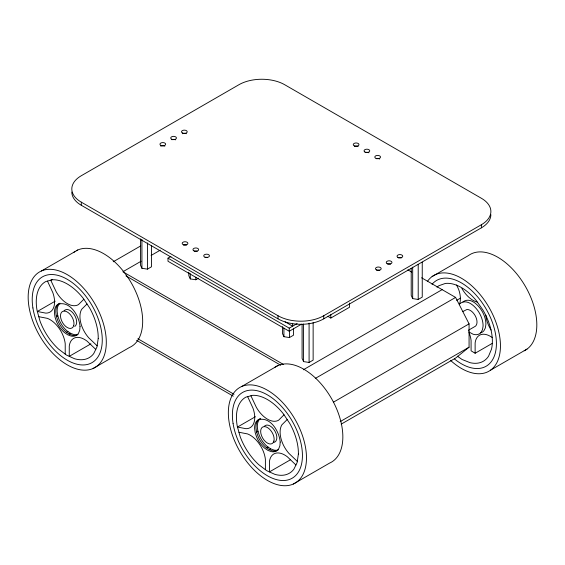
<?xml version="1.0" encoding="UTF-8"?>
<svg xmlns="http://www.w3.org/2000/svg" width="565" height="565" viewBox="0 0 565 565"><rect width="100%" height="100%" fill="white"/><g stroke="black" fill="none" stroke-linecap="round" stroke-linejoin="round"><path stroke-width="0.85" d="M83.853 299.245L78.471 304.606A21.986 12.691 60 0 1 56.168 291.731L50.737 280.212L52.234 279.35M87.003 303.991L81.699 309.281A21.979 12.691 60 0 0 88.705 337.771L97.145 345.815M284.018 414.809L278.644 420.176A21.986 12.691 60 0 1 256.333 407.294L250.909 395.783M287.168 419.562L281.871 424.845A21.979 12.691 60 0 0 288.877 453.335L297.31 461.386M421.575 277.782L455.602 297.423L469.07 323.865L469.07 347.2L455.602 358.09L341.204 424.131M459.465 304.041C466.867 297.48 476.224 307.056 479.692 313.61A18.101 10.445 60 0 1 483.068 326.175L482.496 329.642L481.09 332.333A18.101 10.445 60 0 1 473.082 334.226L468.759 331.874M462.876 301.936C470.377 296.328 479.056 305.644 482.517 311.972A18.101 10.445 60 0 1 485.893 324.543L485.321 328.011L483.923 330.702A18.101 10.445 60 0 1 480.476 332.891M41.379 271.009L77.751 250.005M113.212 261.779L140.671 245.93M55.208 301.159L37.318 311.485L45.786 313.13A22.162 12.797 60 0 0 52.828 292.621L47.474 281.088M141.172 261.192L122.873 271.758L283.524 364.51M151.088 255.472L160.241 250.182M77.998 334.416A18.101 10.445 60 0 1 72.398 335.278L69.107 334.035L65.78 331.768A18.101 10.445 60 0 1 57.778 320.63L56.373 316.322L57.722 315.545L57.15 311.414A18.101 10.445 60 0 1 59.982 303.158M56.472 316.619L57.814 315.842M140.445 238.868L140.445 265.084L141.921 268.276L147.444 269.131L151.484 266.793L151.484 245.824M301.463 324.197L289.238 331.252L167.996 261.263L167.996 258.149L170.948 256.446M69.107 334.035L70.456 333.258L73.747 334.501A18.101 10.445 60 0 0 76.776 334.628M188.816 272.266L188.816 275.727L190.299 278.912L195.822 279.767L198.513 278.213M90.923 343.831L69.262 356.338L69.262 346.084A21.887 12.635 60 0 1 87.187 341.232L95.775 349.417M93.098 368.486A55.25 31.894 60 0 0 79.672 284.16A55.25 31.894 60 0 0 28.949 306.597A55.25 31.894 60 0 0 93.098 368.486L129.47 347.489A55.25 31.894 60 0 0 132.21 284.527A55.25 31.894 60 0 0 76.261 250.747M167.996 258.149L289.238 328.145L297.119 323.597M81.304 202.164L277.98 315.715A32.389 18.694 0 0 0 323.78 315.715L481.387 224.722A32.389 18.694 0 0 0 481.387 198.28L284.711 84.729A32.389 18.694 0 0 0 238.91 84.729L81.304 175.722A32.389 18.694 0 0 0 81.304 202.164L81.304 205.279L277.98 318.822A32.389 18.694 0 0 0 323.78 318.822L481.387 227.829A32.389 18.694 0 0 0 490.872 214.608M282.444 326.598L282.444 333.512L283.92 336.698L289.442 337.552L293.482 335.214L293.482 328.307M327.813 316.308L330.822 318.046L349.551 307.233L349.551 303.045M241.552 386.573L277.923 365.576M432.105 276.553L468.477 255.557A55.25 31.894 60 0 1 525.111 285.911A55.25 31.894 60 0 1 524.179 350.801M302.091 324.331L302.091 358.415L303.575 361.6L309.09 362.455L313.137 360.124L313.137 322.544M411.207 268.326L411.207 295.417L412.683 298.603L418.206 299.457L422.246 297.126L422.246 262.174M303.327 369.785L442.127 289.647M315.277 378.437L455.602 297.423M456.654 300.333L460.39 298.179M255.373 416.73L237.491 427.055L245.959 428.694A22.162 12.797 60 0 0 252.993 408.191L247.647 396.651M462.537 311.661L466.909 309.507A9.527 5.502 60 0 1 473.647 313.398L475.045 315.44A9.527 5.502 60 0 1 476.782 323.957L476.111 325.447A9.527 5.502 60 0 1 475.045 326.436L468.343 330.306M277.585 450.333A18.101 10.445 60 0 1 272.57 450.842L269.279 449.606L265.953 447.332A18.101 10.445 60 0 1 257.944 436.201L256.538 431.886L257.887 431.109L257.315 426.978A18.101 10.445 60 0 1 260.691 418.312M256.637 432.19L257.986 431.406M333.322 402.245L469.07 323.865M269.279 449.606L270.628 448.822L273.919 450.065A18.101 10.445 60 0 0 278.305 449.839M340.187 421.61L469.07 347.2M290.346 459.832L269.427 471.909L269.427 461.654A21.887 12.635 60 0 1 287.359 456.795L295.94 464.988M469.056 332.665A21.887 12.635 60 0 1 471.09 340.561L471.09 350.816L475.13 353.252L492.313 343.336M293.27 484.057A55.25 31.894 60 0 0 279.837 399.723A55.25 31.894 60 0 0 229.122 422.161A55.25 31.894 60 0 0 293.27 484.057L329.642 463.06A55.25 31.894 60 0 0 331.669 398.834A55.25 31.894 60 0 0 275.007 367.193M490.667 370.089L527.039 349.085M66.564 332.269L67.913 331.507L70.456 333.258M266.737 447.833L268.078 447.07L270.628 448.822M59.53 303.391L59.177 303.525A18.101 10.445 60 0 0 55.801 312.191L56.373 316.322M259.695 418.955L259.349 419.089A18.101 10.445 60 0 0 255.973 427.754L256.538 431.886M38.78 316.69L47.375 318.356A21.717 12.536 60 0 1 65.222 343.795L65.222 354.114M238.953 432.253L247.541 433.92A21.717 12.536 60 0 1 265.388 459.359L265.388 469.677M407.866 269.865L411.673 272.062M285.099 321.824L292.642 326.175L292.642 323.667M125.917 275.854L280.72 365.223M137.853 338.739L234.037 394.271M136.575 340.335L233.274 396.164M268.078 447.07L267.302 446.555A18.101 10.445 60 0 1 259.293 435.424L257.887 431.109M67.913 331.507L67.129 330.991A18.101 10.445 60 0 1 59.12 319.854L57.722 315.545M457.375 356.183L462.099 359.502L470.094 362.681A43.816 25.298 60 0 0 488.57 356.183L491.493 349.163A43.816 25.298 60 0 0 482.785 309.804L476.26 300.524A43.816 25.298 60 0 0 445.284 283.461L438.984 285.678A43.816 25.298 60 0 0 436.999 287.182M456.598 284.972L458.646 289.393A21.979 12.691 60 0 1 459.62 303.885M481.387 224.722L481.387 227.829M475.13 353.252L475.13 342.934A21.717 12.536 60 0 1 492.299 337.588M418.206 264.505L418.206 299.457M412.683 267.146L412.683 298.603M330.822 314.691L330.822 318.046M323.78 315.715L323.78 318.822M309.09 323.131L309.09 362.455M303.575 324.028L303.575 361.6M289.442 330.638L289.442 337.552M289.238 328.145L289.238 331.252M283.92 328.053L283.92 336.698M277.98 315.715L277.98 318.822M195.822 277.175L195.822 279.767M190.299 273.728L190.299 278.912M147.444 242.915L147.444 269.131M141.921 239.433L141.921 268.276M264.272 426.504A9.527 5.502 60 0 1 265.338 425.509L266.737 425.078A9.527 5.502 60 0 1 273.474 428.969L274.865 431.01A9.527 5.502 60 0 1 276.61 439.528L275.939 441.018A9.527 5.502 60 0 1 273.474 442.437M64.099 310.934A9.527 5.502 60 0 1 65.173 309.945L66.564 309.514A9.527 5.502 60 0 1 73.302 313.398L74.7 315.44A9.527 5.502 60 0 1 76.437 323.964L75.767 325.447A9.527 5.502 60 0 1 74.7 326.443M73.485 252.64A55.25 31.894 60 0 1 74.834 251.63M432.048 284.294A49.529 28.596 60 0 1 476.683 295.77A49.529 28.596 60 0 1 494.573 355.427A49.529 28.596 60 0 1 454.437 358.945M477.128 302.056A21.986 12.691 60 0 1 461.873 288.447M491.105 330.059A22.162 12.797 60 0 1 485.844 315.192M427.366 281.511A55.25 31.894 60 0 1 477.898 291.971A55.25 31.894 60 0 1 497.963 360.279A55.25 31.894 60 0 1 450.538 360.392M354.679 146.293A2.86 1.653 0 0 1 358.132 146.561M81.304 205.279A32.389 18.694 0 0 1 71.819 192.058M387.682 264.123A2.86 1.653 0 0 1 390.542 264.123M171.958 139.753A2.86 1.653 0 0 1 175.433 139.859M194.381 251.291A2.86 1.653 0 0 1 197.234 251.291M365.456 152.515A2.86 1.653 0 0 1 368.91 152.783M205.152 257.513A2.86 1.653 0 0 1 207.32 257.343M183.604 245.069A2.86 1.653 0 0 1 186.457 245.069M376.234 158.737A2.86 1.653 0 0 1 379.68 159.005M376.904 270.345A2.86 1.653 0 0 1 379.765 270.345M398.459 257.901A2.86 1.653 0 0 1 401.32 257.901M182.333 133.728A2.86 1.653 0 0 1 186.379 133.728M160.785 146.173A2.86 1.653 0 0 1 164.825 146.173M80.025 326.528L79.729 330.193L78.577 333.152A18.101 10.445 60 0 1 71.056 336.055L67.765 334.812L64.438 332.545A18.101 10.445 60 0 1 56.429 321.407L55.024 317.099L54.452 312.968A18.101 10.445 60 0 1 57.828 304.302C70.053 300.375 79.248 315.969 80.025 326.528M280.198 442.091L279.894 445.764L278.743 448.716A18.101 10.445 60 0 1 271.221 451.619L267.93 450.383L264.604 448.116A18.101 10.445 60 0 1 256.595 436.978L255.196 432.663L254.624 428.538A18.101 10.445 60 0 1 258 419.866C270.225 415.939 279.421 431.54 280.198 442.091M98.218 338.456L96.975 346.966L93.705 353.626A43.816 25.298 60 0 1 74.566 358.74L66.529 355.103L58.534 349.057A43.816 25.298 60 0 1 40.059 321.224L37.135 310.828A43.816 25.298 60 0 1 45.843 281.518L52.368 279.774A43.816 25.298 60 0 1 83.345 298.482L89.644 307.974A43.816 25.298 60 0 1 98.218 338.456M298.384 454.02L297.141 462.537L293.878 469.19A43.816 25.298 60 0 1 274.738 474.303L266.694 470.673L258.706 464.621A43.816 25.298 60 0 1 240.231 436.794L237.307 426.398A43.816 25.298 60 0 1 246.008 397.089L252.541 395.345A43.816 25.298 60 0 1 283.517 414.046L289.817 423.545A43.816 25.298 60 0 1 298.384 454.02M73.747 325.518L73.076 327.008A9.527 5.502 60 0 1 61.408 320.27L60.738 318.003A9.527 5.502 60 0 1 62.475 311.499L63.873 311.068A9.527 5.502 60 0 1 70.611 314.959L72.002 317A9.527 5.502 60 0 1 73.747 325.518M273.912 441.081L273.241 442.572A9.527 5.502 60 0 1 261.574 435.834L260.903 433.574A9.527 5.502 60 0 1 262.647 427.062L264.039 426.632A9.527 5.502 60 0 1 270.776 430.523L272.175 432.564A9.527 5.502 60 0 1 273.912 441.081M233.084 423.524A49.529 28.596 60 0 0 290.594 479.014A49.529 28.596 60 0 0 278.552 403.41A49.529 28.596 60 0 0 233.084 423.524M32.911 307.96A49.529 28.596 60 0 0 90.421 363.45A49.529 28.596 60 0 0 78.387 287.839A49.529 28.596 60 0 0 32.911 307.96M376.318 269.83A2.86 1.653 0 0 0 381.093 269.088A2.86 1.653 0 0 0 377.597 267.068A2.86 1.653 0 0 0 376.318 269.83M387.089 263.608A2.86 1.653 0 0 0 391.87 262.866A2.86 1.653 0 0 0 388.374 260.846A2.86 1.653 0 0 0 387.089 263.608M397.866 257.386A2.86 1.653 0 0 0 402.647 256.644A2.86 1.653 0 0 0 399.151 254.624A2.86 1.653 0 0 0 397.866 257.386M376.234 158.49A2.86 1.653 0 0 0 380.52 157.056A2.86 1.653 0 0 0 376.234 155.629A2.86 1.653 0 0 0 376.234 158.49M364.863 151.999A2.86 1.653 0 0 0 369.644 151.265A2.86 1.653 0 0 0 366.148 149.245A2.86 1.653 0 0 0 364.863 151.999M354.679 146.045A2.86 1.653 0 0 0 358.966 144.612A2.86 1.653 0 0 0 354.679 143.185A2.86 1.653 0 0 0 354.679 146.045M182.333 132.945A2.86 1.653 0 0 0 187.114 132.21A2.86 1.653 0 0 0 183.618 130.19A2.86 1.653 0 0 0 182.333 132.945M171.725 139.258A2.86 1.653 0 0 0 176.393 138.298A2.86 1.653 0 0 0 172.622 136.447A2.86 1.653 0 0 0 171.725 139.258M160.785 145.389A2.86 1.653 0 0 0 165.566 144.654A2.86 1.653 0 0 0 162.063 142.634A2.86 1.653 0 0 0 160.785 145.389M205.152 257.259A2.86 1.653 0 0 0 209.438 255.832A2.86 1.653 0 0 0 205.152 254.398A2.86 1.653 0 0 0 205.152 257.259M193.788 250.775A2.86 1.653 0 0 0 198.569 250.034A2.86 1.653 0 0 0 195.066 248.014A2.86 1.653 0 0 0 193.788 250.775M183.604 244.815A2.86 1.653 0 0 0 187.891 243.388A2.86 1.653 0 0 0 183.604 241.954A2.86 1.653 0 0 0 183.604 244.815"/></g></svg>
